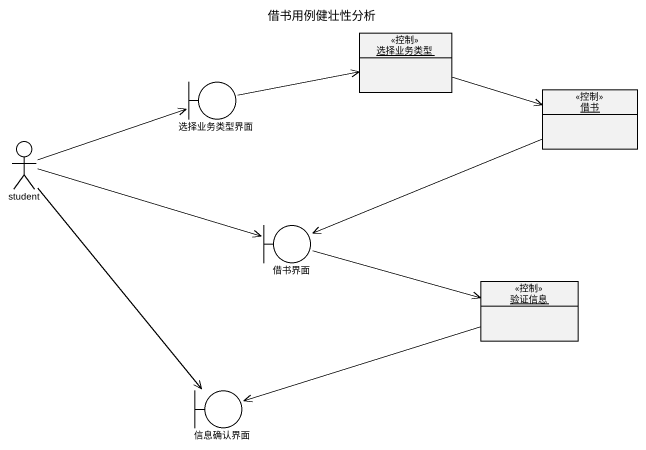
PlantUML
@startuml
title 借书用例健壮性分析
allowmixing
hide circle
hide empty members
object 选择业务类型 <<控制>>
boundary 选择业务类型界面
object 借书 <<控制>>
actor student
boundary 借书界面
object 验证信息 <<控制>>
boundary 信息确认界面
选择业务类型 -right-> 借书
选择业务类型界面 -right-> 选择业务类型
借书 -left-> 借书界面
student -right-> 选择业务类型界面
student -right-> 借书界面
student --> 信息确认界面
借书界面 -right-> 验证信息
验证信息 -left-> 信息确认界面
@enduml
